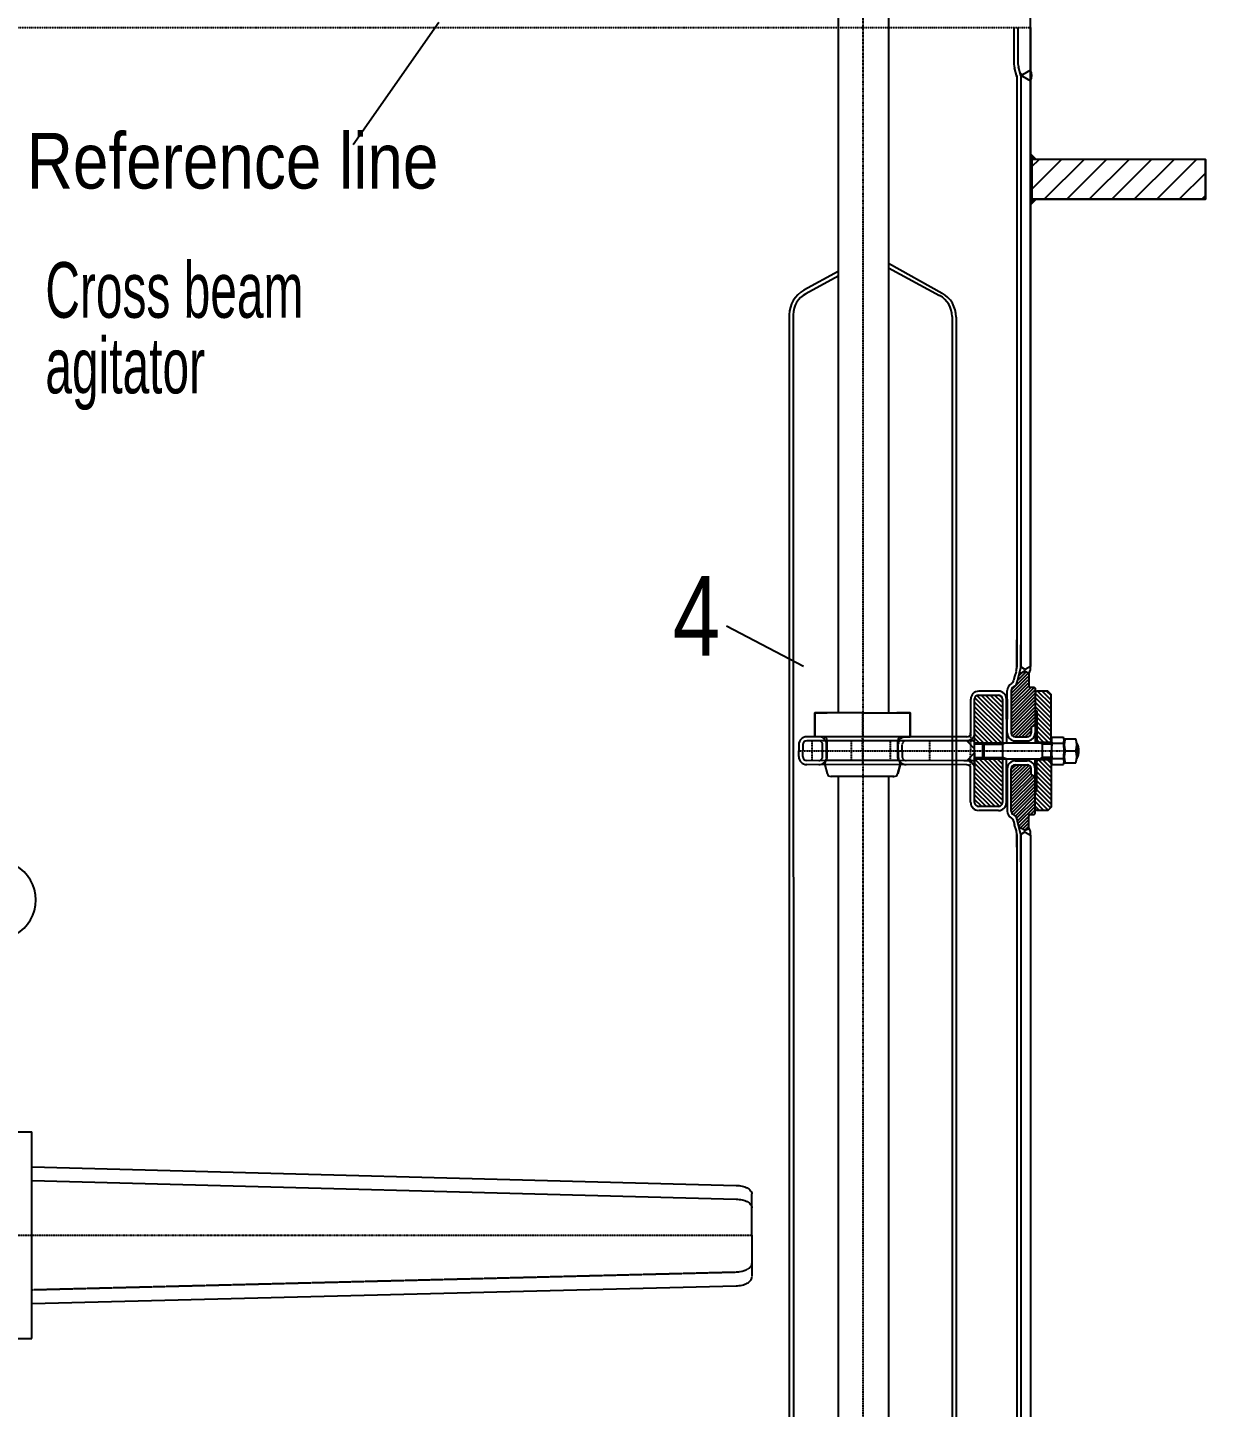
# Model space of a CAD drawing. Extents: x 77471 to 85881, y 26709 to 38599.
# Drawn here: x 79771 to 81252, y 34186 to 35921 of the extents above; entities that cross this region are included whole.
import ezdxf
from ezdxf.enums import TextEntityAlignment as Align

# ---------------------------------------------------------------- set-up
doc = ezdxf.new("R2010")
doc.units = 0
doc.header["$MEASUREMENT"] = 0
for name, pattern in [('DASHDOT', [1, 0.5, -0.25, 0, -0.25]), ('DASHED', [0.75, 0.5, -0.25]), ('DIVIDE', [1.25, 0.5, -0.25, 0, -0.25, 0, -0.25]), ('HIDDEN', [0.375, 0.25, -0.125])]:
    doc.linetypes.add(name, pattern=pattern)
for name, color, linetype in [('10', 7, 'CONTINUOUS'), ('11', 7, 'CONTINUOUS'), ('15', 7, 'CONTINUOUS'), ('17', 7, 'CONTINUOUS'), ('20', 7, 'CONTINUOUS'), ('21', 7, 'CONTINUOUS'), ('22', 7, 'CONTINUOUS'), ('30', 7, 'CONTINUOUS'), ('49', 7, 'CONTINUOUS'), ('5', 7, 'CONTINUOUS'), ('50', 7, 'CONTINUOUS'), ('60', 7, 'CONTINUOUS')]:
    doc.layers.add(name, color=color, linetype=linetype)
doc.styles.get("Standard").update_dxf_attribs({"font": 'txt', "height": 0.2})

msp = doc.modelspace()

# ---------------------------------------------------------------- linework, layer by layer
at = {"layer": '10', "color": 3, "linetype": 'Continuous'}
for p, q in [((80790.3, 36599.4), (80790.3, 35059.1)), ((80853.3, 36599.4), (80853.3, 35059.9)), ((81010.8, 35920.8), (81010.8, 35879.3)), ((81015.8, 35920.8), (81015.8, 35879.3)), ((81031.8, 35920.8), (81031.8, 35867.2)), ((81014.9, 35859.2), (81011.9, 35870.3)), ((81019.8, 35860.5), (81016.8, 35871.6)), ((81251.8, 35755), (81031.8, 35755)), ((81033.8, 35755), (81033.8, 35705)), ((81033.8, 35746.1), (81042.7, 35755)), ((81033.8, 35717.8), (81070.9, 35755)), ((81049.2, 35705), (81099.2, 35755)), ((81077.5, 35705), (81127.5, 35755)), ((81105.8, 35705), (81155.8, 35755)), ((81134.1, 35705), (81184.1, 35755)), ((81162.4, 35705), (81212.4, 35755)), ((81190.6, 35705), (81240.6, 35755)), ((81251.8, 35755), (81251.8, 35705)), ((81218.9, 35705), (81251.8, 35737.9)), ((81251.8, 35705), (81031.8, 35705)), ((81247.2, 35705), (81251.8, 35709.6)), ((80866.3, 34999.1), (80775.1, 34999.1)), ((80790.3, 34979.2), (80790.3, 33719.1)), ((80853.3, 34979.1), (80853.3, 33718.8))]:
    msp.add_line(p, q, dxfattribs=at)
at = {"layer": '10', "color": 3, "linetype": 'DIVIDE'}
msp.add_line((78231.8, 35920.8), (81031.8, 35920.8), dxfattribs=at)
at = {"layer": '10', "color": 92, "linetype": 'Continuous'}
for p, q in [((81014.8, 35860.4), (81014.8, 35116.8)), ((81019.8, 35860.5), (81019.8, 35116.6)), ((81031.8, 35853.7), (81031.8, 35117.6)), ((81014.8, 35117.1), (81014.8, 35151.2)), ((81019.7, 35151.2), (81019.7, 35116.9)), ((81031.8, 35117.9), (81031.8, 35151.2)), ((81014.7, 35132.7), (81014.7, 35116.9)), ((81019.8, 35116.9), (81019.8, 35144.9)), ((81019.7, 35116.9), (81015.7, 35100.7)), ((81024.3, 35114.3), (81019.7, 35116.9)), ((81024.3, 35114.3), (81025.4, 35114.3)), ((81025.4, 35114.3), (81031.8, 35117.9)), ((81028.7, 35104.6), (81007.7, 35083.6)), ((81028.7, 35100.4), (81007.7, 35079.4)), ((81028.7, 35108.8), (81007.8, 35087.9)), ((81013.8, 35110.7), (81011.9, 35104.8)), ((81026.5, 35110.8), (81015.7, 35100)), ((81024.3, 35111.4), (81017.5, 35107.5)), ((81021, 35109.5), (81017.6, 35106.2)), ((81024.3, 35111.4), (81025.4, 35111.4)), ((81025.4, 35111.4), (81029.7, 35109)), ((81029.7, 35109), (81029.7, 35093.4)), ((81002.7, 35033.9), (81002.7, 35087.2)), ((81028.7, 35096.1), (81007.7, 35075.1)), ((81029.1, 35092.3), (81007.7, 35070.9)), ((81032.6, 35091.5), (81007.7, 35066.6)), ((81036.8, 35091.4), (81007.7, 35062.4)), ((81037.7, 35088.1), (81007.7, 35058.1)), ((81007.7, 35087.2), (81007.7, 35033.9)), ((81037.7, 35083.9), (81007.7, 35053.9)), ((81037.7, 35079.7), (81007.7, 35049.7)), ((81031.7, 35091.4), (81036.7, 35091.4)), ((81036.7, 35091.4), (81037.7, 35090.4)), ((81037.7, 35090.4), (81037.7, 35021.4)), ((81037.7, 35075.4), (81007.7, 35045.4)), ((81037.7, 35071.2), (81007.7, 35041.2)), ((81037.7, 35066.9), (81007.7, 35036.9)), ((81037.7, 35062.7), (81007.9, 35032.8)), ((80760.7, 35059.1), (80760.7, 35029.1)), ((80820.7, 35059.1), (80760.7, 35059.1)), ((80760.7, 35059.1), (80760.7, 35029.1)), ((80761.1, 35059.1), (80760.7, 35058.7)), ((80820.7, 35059.1), (80880.7, 35059.1)), ((80880.5, 35059.1), (80880.7, 35058.8)), ((80880.7, 35059.1), (80880.7, 35029.1)), ((80880.7, 35059.1), (80880.7, 35029.1)), ((81002.1, 35051.5), (81001.7, 35051.1)), ((81002.7, 35050.7), (81001.7, 35049.7)), ((81002.7, 35049.3), (81001.7, 35050.3)), ((81002.7, 35049.3), (81001.7, 35048.3)), ((81002.7, 35047.9), (81001.7, 35048.9)), ((81002.7, 35047.9), (81001.7, 35046.9)), ((81002.7, 35046.4), (81001.7, 35047.4)), ((81002.7, 35046.4), (81001.7, 35045.4)), ((81002.7, 35045), (81001.7, 35046)), ((81002.7, 35045), (81001.7, 35044)), ((81002.7, 35043.6), (81001.7, 35044.6)), ((81002.7, 35050.7), (81002, 35051.5)), ((81037.7, 35058.4), (81009.6, 35030.2)), ((81037.7, 35054.2), (81012.6, 35029)), ((81037.7, 35050), (81016.7, 35029)), ((81032.7, 35041.5), (81037.7, 35044.3)), ((81037.7, 35045.7), (81034.5, 35042.5)), ((80760.7, 35029.3), (80761, 35029.1)), ((80760.7, 35029.3), (80761, 35029.1)), ((80765.7, 35029.1), (80760.7, 35029.1)), ((80765.7, 35029.1), (80760.7, 35029.1)), ((80870.2, 35029.1), (80880.7, 35029.1)), ((80870.2, 35029.1), (80880.7, 35029.1)), ((81002.7, 35043.6), (81001.7, 35042.6)), ((81002.7, 35042.2), (81001.7, 35043.2)), ((81002.1, 35041.5), (81001.7, 35041.8)), ((81002.7, 35042.2), (81002, 35041.5)), ((81012.7, 35029), (81027.7, 35029)), ((81032.7, 35040.7), (81021, 35029)), ((81032.7, 35036.5), (81025.2, 35029)), ((81032, 35031.4), (81030.4, 35029.9)), ((81032.7, 35041.5), (81032.7, 35034)), ((80776.2, 35014.1), (80776.2, 35024.1)), ((80776.2, 35014.1), (80776.2, 35024.1)), ((80776.2, 35002.3), (80776.2, 35024.1)), ((80865.2, 35002.3), (80865.2, 35024.1)), ((80865.2, 35002.3), (80865.2, 35024.1)), ((81012.7, 35024), (81027.7, 35024)), ((80773.4, 34993.8), (80776.4, 34982.8)), ((80773.4, 34993.8), (80776.4, 34982.8)), ((80774.8, 34998.7), (80774.7, 34998.7)), ((80774.8, 34998.7), (80774.7, 34998.7)), ((80868.1, 34993.8), (80865.1, 34982.8)), ((80865.1, 34982.8), (80868.1, 34993.8)), ((80866.7, 34998.7), (80866.8, 34998.7)), ((80866.7, 34998.7), (80866.8, 34998.7)), ((81013.8, 34994), (81007.7, 34987.9)), ((81018, 34994), (81007.7, 34983.7)), ((81022.3, 34994), (81007.7, 34979.4)), ((81026.5, 34994), (81007.7, 34975.2)), ((81030, 34993.2), (81007.7, 34970.9)), ((81012.7, 34999), (81027.7, 34999)), ((81012.7, 34994), (81027.7, 34994)), ((81037.7, 34932.5), (81037.7, 35001.5)), ((80860.3, 34979.1), (80781.2, 34979.1)), ((80827.2, 34979.1), (80814.2, 34979.1)), ((80826.9, 34979.1), (80814.5, 34979.1)), ((80858.7, 34979.1), (80860.3, 34979.1)), ((81002.1, 34981.4), (81001.7, 34981.1)), ((81002.7, 34980.7), (81001.7, 34979.7)), ((81002.7, 34979.3), (81001.7, 34980.3)), ((81002.7, 34979.3), (81001.7, 34978.3)), ((81002.7, 34977.9), (81001.7, 34978.9)), ((81002.7, 34977.9), (81001.7, 34976.9)), ((81002.7, 34976.5), (81001.7, 34977.5)), ((81002.7, 34976.5), (81001.7, 34975.5)), ((81002.7, 34975), (81001.7, 34976)), ((81002.7, 34975), (81001.7, 34974)), ((81002.7, 34980.7), (81002, 34981.4)), ((81002.7, 34989), (81002.7, 34935.7)), ((81032.1, 34991), (81007.7, 34966.7)), ((81007.7, 34935.7), (81007.7, 34989)), ((81032.7, 34987.5), (81007.7, 34962.5)), ((81032.7, 34983.2), (81007.7, 34958.2)), ((81034.3, 34980.5), (81007.7, 34954)), ((81037, 34979), (81007.7, 34949.7)), ((81037.7, 34975.5), (81007.7, 34945.5)), ((81032.7, 34981.5), (81032.7, 34989)), ((81032.7, 34981.5), (81037.7, 34978.6)), ((81002.7, 34973.6), (81001.7, 34974.6)), ((81002.7, 34973.6), (81001.7, 34972.6)), ((81002.7, 34972.2), (81001.7, 34973.2)), ((81002.1, 34971.4), (81001.7, 34971.8)), ((81002.7, 34972.2), (81002, 34971.4)), ((81037.7, 34971.2), (81007.7, 34941.2)), ((81037.7, 34967), (81007.7, 34937)), ((81037.7, 34962.8), (81008.3, 34933.3)), ((81037.7, 34958.5), (81010.5, 34931.3)), ((81037.7, 34954.3), (81012.9, 34929.4)), ((81037.7, 34950), (81014.7, 34927)), ((81037.7, 34945.8), (81015.6, 34923.6)), ((81037.7, 34941.5), (81016.5, 34920.3)), ((81029.7, 34929.3), (81017.5, 34917)), ((81029.7, 34925.1), (81019.1, 34914.4)), ((81029.7, 34913.9), (81029.7, 34929.5)), ((81031.7, 34931.5), (81036.7, 34931.5)), ((81037.7, 34937.3), (81031.9, 34931.5)), ((81037.7, 34933.1), (81036.1, 34931.5)), ((81036.7, 34931.5), (81037.7, 34932.5)), ((81013.8, 34912.2), (81011.9, 34918.1)), ((81014.7, 34890.5), (81014.7, 34906.3)), ((81014.8, 34906.1), (81014.8, 33776.8)), ((81014.8, 34906.1), (81014.8, 34872)), ((81019.7, 34906.3), (81015.7, 34922.5)), ((81024.3, 34911.5), (81017.5, 34915.4)), ((81024.3, 34909), (81019.7, 34906.3)), ((81019.7, 34872), (81019.7, 34906.3)), ((81019.8, 34906.3), (81019.8, 33776.6)), ((81019.8, 34906.3), (81019.8, 34878.3)), ((81029.7, 34920.8), (81021.8, 34912.9)), ((81024.3, 34911.5), (81025.4, 34911.5)), ((81024.3, 34909), (81025.4, 34909)), ((81029.7, 34916.6), (81024.6, 34911.5)), ((81025.4, 34911.5), (81029.7, 34913.9)), ((81025.4, 34909), (81031.8, 34905.3)), ((81031.8, 34905.3), (81031.8, 33777.6)), ((81031.8, 34905.3), (81031.8, 34872))]:
    msp.add_line(p, q, dxfattribs=at)
at = {"layer": '10', "color": 2, "linetype": 'DASHDOT'}
msp.add_line((80820.7, 35059.1), (80820.7, 35029.1), dxfattribs=at)
at = {"layer": '10', "color": 1, "linetype": 'Continuous'}
for p, q in [((81001.9, 35051.5), (81001.7, 35051.3)), ((81002.3, 35051.5), (81001.7, 35050.9)), ((81002.7, 35051.5), (81001.7, 35050.5)), ((81002.7, 35050.2), (81001.7, 35051.2)), ((81002.7, 35051), (81001.7, 35050)), ((81002.7, 35049.8), (81001.7, 35050.8)), ((81002.7, 35050.6), (81001.7, 35049.6)), ((81002.7, 35049.4), (81001.7, 35050.4)), ((81002.7, 35050.2), (81001.7, 35049.2)), ((81002.7, 35049), (81001.7, 35050)), ((81002.7, 35049.8), (81001.7, 35048.8)), ((81002.7, 35048.5), (81001.7, 35049.5)), ((81002.7, 35049.3), (81001.7, 35048.3)), ((81002.7, 35048.1), (81001.7, 35049.1)), ((81002.7, 35048.9), (81001.7, 35047.9)), ((81002.7, 35047.7), (81001.7, 35048.7)), ((81002.7, 35048.5), (81001.7, 35047.5)), ((81002.7, 35047.3), (81001.7, 35048.3)), ((81002.7, 35048.1), (81001.7, 35047.1)), ((81002.7, 35046.8), (81001.7, 35047.8)), ((81002.7, 35047.7), (81001.7, 35046.7)), ((81002.7, 35046.4), (81001.7, 35047.4)), ((81002.7, 35047.2), (81001.7, 35046.2)), ((81002.7, 35046), (81001.7, 35047)), ((81002.7, 35046.8), (81001.7, 35045.8)), ((81002.7, 35045.6), (81001.7, 35046.6)), ((81002.7, 35046.4), (81001.7, 35045.4)), ((81002.7, 35045.1), (81001.7, 35046.1)), ((81002.7, 35046), (81001.7, 35045)), ((81002.7, 35044.7), (81001.7, 35045.7)), ((81002.7, 35045.5), (81001.7, 35044.5)), ((81002.7, 35044.3), (81001.7, 35045.3)), ((81002.7, 35045.1), (81001.7, 35044.1)), ((81002.7, 35043.9), (81001.7, 35044.9)), ((81002.7, 35044.7), (81001.7, 35043.7)), ((81002.7, 35043.4), (81001.7, 35044.4)), ((81002.7, 35044.3), (81001.7, 35043.3)), ((81002.7, 35050.7), (81001.9, 35051.5)), ((81002.7, 35051.1), (81002.4, 35051.5)), ((81002.7, 35043), (81001.7, 35044)), ((81002.7, 35043.8), (81001.7, 35042.8)), ((81002.7, 35042.6), (81001.7, 35043.6)), ((81002.7, 35043.4), (81001.7, 35042.4)), ((81002.7, 35042.2), (81001.7, 35043.2)), ((81002.7, 35043), (81001.7, 35042)), ((81002.7, 35041.7), (81001.7, 35042.7)), ((81002.7, 35042.6), (81001.7, 35041.6)), ((81002.6, 35041.5), (81001.7, 35042.3)), ((81002.2, 35041.5), (81001.7, 35041.9)), ((81001.8, 35041.5), (81001.7, 35041.5)), ((81002.7, 35042.1), (81002.1, 35041.5)), ((81002.7, 35041.7), (81002.5, 35041.5)), ((81002.6, 34981.4), (81001.7, 34980.6)), ((81002.2, 34981.4), (81001.7, 34981)), ((81001.8, 34981.4), (81001.7, 34981.4)), ((81002.7, 34980.3), (81001.7, 34981.3)), ((81002.7, 34981.2), (81001.7, 34980.2)), ((81002.7, 34979.9), (81001.7, 34980.9)), ((81002.7, 34980.7), (81001.7, 34979.7)), ((81002.7, 34979.5), (81001.7, 34980.5)), ((81002.7, 34980.3), (81001.7, 34979.3)), ((81002.7, 34979.1), (81001.7, 34980.1)), ((81002.7, 34979.9), (81001.7, 34978.9)), ((81002.7, 34978.6), (81001.7, 34979.6)), ((81002.7, 34979.5), (81001.7, 34978.5)), ((81002.7, 34978.2), (81001.7, 34979.2)), ((81002.7, 34979), (81001.7, 34978)), ((81002.7, 34977.8), (81001.7, 34978.8)), ((81002.7, 34978.6), (81001.7, 34977.6)), ((81002.7, 34977.4), (81001.7, 34978.4)), ((81002.7, 34978.2), (81001.7, 34977.2)), ((81002.7, 34977), (81001.7, 34978)), ((81002.7, 34977.8), (81001.7, 34976.8)), ((81002.7, 34976.5), (81001.7, 34977.5)), ((81002.7, 34977.3), (81001.7, 34976.3)), ((81002.7, 34976.1), (81001.7, 34977.1)), ((81002.7, 34976.9), (81001.7, 34975.9)), ((81002.7, 34975.7), (81001.7, 34976.7)), ((81002.7, 34976.5), (81001.7, 34975.5)), ((81002.7, 34975.3), (81001.7, 34976.3)), ((81002.7, 34976.1), (81001.7, 34975.1)), ((81002.7, 34974.8), (81001.7, 34975.8)), ((81002.7, 34975.6), (81001.7, 34974.6)), ((81002.7, 34974.4), (81001.7, 34975.4)), ((81002.7, 34975.2), (81001.7, 34974.2)), ((81002.7, 34974), (81001.7, 34975)), ((81002.7, 34974.8), (81001.7, 34973.8)), ((81002.7, 34980.8), (81002.1, 34981.4)), ((81002.7, 34981.2), (81002.5, 34981.4)), ((81002.7, 34973.6), (81001.7, 34974.6)), ((81002.7, 34974.4), (81001.7, 34973.4)), ((81002.7, 34973.1), (81001.7, 34974.1)), ((81002.7, 34973.9), (81001.7, 34972.9)), ((81002.7, 34972.7), (81001.7, 34973.7)), ((81002.7, 34973.5), (81001.7, 34972.5)), ((81002.7, 34972.3), (81001.7, 34973.3)), ((81002.7, 34973.1), (81001.7, 34972.1)), ((81002.7, 34971.9), (81001.7, 34972.9)), ((81002.7, 34972.7), (81001.7, 34971.7)), ((81002.7, 34971.4), (81001.7, 34972.4)), ((81002.3, 34971.4), (81001.7, 34972)), ((81001.9, 34971.4), (81001.7, 34971.6)), ((81002.7, 34972.3), (81001.9, 34971.4)), ((81002.7, 34971.8), (81002.4, 34971.4))]:
    msp.add_line(p, q, dxfattribs=at)
at = {"layer": '10', "color": 3, "linetype": 'Continuous'}
msp.add_lwpolyline([(81019.8, 35858.3), (81021.8, 35859.5), (81021.8, 35859.5), (81031.8, 35853.7), (81031.8, 35853.7, 0.262314), (81031.8, 35867.2), (81031.8, 35867.2), (81021.8, 35861.5), (81021.8, 35861.5), (81019.1, 35863), (81019.1, 35863), (81019.8, 35860.5), (81019.8, 35860.5)], format="xyb", close=True, dxfattribs=at)
msp.add_lwpolyline([(81033.8, 35705), (81251.8, 35705), (81251.8, 35755), (81033.8, 35755)], close=True, dxfattribs=at)
at = {"layer": '10', "color": 92, "linetype": 'Continuous'}
for points in [[(80870.2, 35029.1), (80760.7, 35029.1), (80760.7, 35059.1), (80776.4, 35059.1)], [(80870.2, 35029.1), (80880.7, 35029.1), (80880.7, 35059.1), (80863.9, 35059.1)]]:
    msp.add_lwpolyline(points, dxfattribs=at)
for points in [[(81002.7, 35051.5), (81001.7, 35051.5), (81001.7, 35041.5), (81002.7, 35041.5)], [(81002.7, 34971.4), (81001.7, 34971.4), (81001.7, 34981.4), (81002.7, 34981.4)]]:
    msp.add_lwpolyline(points, close=True, dxfattribs=at)
at = {"layer": '10', "color": 3, "linetype": 'Continuous'}
for radius in [35, 30]:
    msp.add_arc((81045.8, 35879.3), radius, 180, 195.0021, dxfattribs=at)
at = {"layer": '10', "color": 92, "linetype": 'Continuous'}
for centre, radius, start, end in [((80994.7, 35117.1), 20, 342.1546, 0.0007), ((81005.4, 35100.9), 5.6, 299.3823, 355.7801), ((81005.7, 35100.4), 10, 299.5877, 360), ((81030.9, 35098.3), 20.1, 161.2249, 173.6632), ((81012.7, 35087.2), 10, 117.6728, 180), ((81012.7, 35087.2), 5, 113.9664, 180), ((81031.7, 35093.4), 2, 180, 270), ((80771.2, 35024.1), 5, 360, 90), ((80870.2, 35024.1), 5, 90, 180), ((80870.2, 35024.1), 5, 90, 180), ((81012.7, 35034), 10, 180, 270), ((81012.7, 35034), 5, 180, 270), ((81027.7, 35034), 5, 270, 360), ((81027.7, 35034), 10, 270, 360), ((80778.2, 34995.1), 5, 135, 194.9971), ((80778.2, 34995.1), 5, 135, 194.9971), ((80771.2, 35002.3), 5, 315, 360), ((80870.2, 35002.3), 5, 180, 225), ((80870.2, 35002.3), 5, 180, 225), ((80863.2, 34995.1), 5, 345.0029, 45), ((80863.2, 34995.1), 5, 345.0029, 45), ((81012.7, 34989), 10, 90, 180), ((81012.7, 34989), 5, 90, 180), ((81027.7, 34989), 10, 0, 90), ((81027.7, 34989), 5, 0, 90), ((80781.2, 34984.1), 5, 194.9951, 270), ((80781.2, 34984.1), 5, 194.9951, 270), ((80860.3, 34984.1), 5, 270, 345.0049), ((80860.3, 34984.1), 5, 270, 345.0049), ((81012.7, 34935.7), 10, 180, 242.3272), ((81012.7, 34935.7), 5, 180, 246.0336), ((81005.4, 34922), 5.6, 4.2199, 60.6177), ((81005.7, 34922.5), 10, 360, 60.4123), ((81031.7, 34929.5), 2, 90, 180), ((81030.9, 34924.6), 20.1, 186.3368, 198.7751), ((80994.7, 34906.1), 20, 359.9993, 17.8454)]:
    msp.add_arc(centre, radius, start, end, dxfattribs=at)
at = {"layer": '10', "color": 3, "linetype": 'Continuous'}
for points in [[(81031.8, 35754.9), (81031.8, 35763.6), (81040.4, 35754.9)], [(81031.8, 35705), (81031.8, 35696.4), (81040.4, 35705)]]:
    msp.add_solid(points, dxfattribs=at)
at = {"layer": '11', "color": 92, "linetype": 'Continuous'}
for p, q in [((79631.8, 34532.5), (79776.8, 34532.5)), ((79776.8, 34272.5), (79776.8, 34532.5)), ((79776.8, 34488.3), (80661.8, 34465)), ((79776.8, 34471), (80661.8, 34447.7)), ((80681.8, 34402.5), (80681.8, 34454.4)), ((80681.8, 34402.5), (80681.8, 34350.5)), ((79776.8, 34316.6), (80661.8, 34338.9)), ((79631.8, 34272.5), (79776.8, 34272.5))]:
    msp.add_line(p, q, dxfattribs=at)
at = {"layer": '11', "color": 92, "linetype": 'DASHDOT'}
msp.add_line((79631.8, 34402.5), (80681.8, 34402.5), dxfattribs=at)
at = {"layer": '11', "color": 92, "linetype": 'DASHED'}
msp.add_line((79776.8, 34333.9), (80662.4, 34356.2), dxfattribs=at)
at = {"layer": '11', "color": 92, "linetype": 'Continuous'}
for points in [[(80661.8, 34465, -0.02642), (80665.7, 34464.8, -0.027931), (80669.4, 34464.2, -0.031228), (80672.9, 34463.2, -0.036915), (80675.9, 34461.9, -0.045946), (80678.4, 34460.3, -0.059274), (80680.2, 34458.4, -0.075999), (80681.4, 34456.4, -0.089511), (80681.8, 34454.4, -0.089511)], [(80661.8, 34447.7, -0.02642), (80665.7, 34447.5, -0.027931), (80669.4, 34446.9, -0.031228), (80672.9, 34445.9, -0.036915), (80675.9, 34444.6, -0.045946), (80678.4, 34443, -0.059274), (80680.2, 34441.1, -0.075999), (80681.4, 34439.1, -0.089511), (80681.8, 34437, -0.089511)], [(80661.8, 34338.9, 0.02642), (80665.7, 34339.1, 0.027931), (80669.4, 34339.7, 0.031228), (80672.9, 34340.7, 0.036915), (80675.9, 34342, 0.045946), (80678.4, 34343.6, 0.059274), (80680.2, 34345.5, 0.075999), (80681.4, 34347.5, 0.089511), (80681.8, 34349.6, 0.089511)]]:
    msp.add_lwpolyline(points, format="xyb", dxfattribs=at)
at = {"layer": '11', "color": 92, "linetype": 'DASHED'}
msp.add_lwpolyline([(80662.4, 34356.2, 0.023398), (80666.3, 34356.7, 0.024861), (80670, 34357.4, 0.028106), (80673.4, 34358.5, 0.033876), (80676.3, 34359.9, 0.043521), (80678.7, 34361.4, 0.058942), (80680.5, 34363.2, 0.080549), (80681.5, 34365, 0.100078), (80681.8, 34366.9, 0.100078)], format="xyb", dxfattribs=at)
at = {"layer": '15', "color": 1, "linetype": 'Continuous'}
for p, q in [((80288.1, 35927.2), (80180.5, 35773.3)), ((80746.7, 35117.4), (80649.9, 35168))]:
    msp.add_line(p, q, dxfattribs=at)
at = {"layer": '15', "color": 92, "linetype": 'Continuous'}
for p, q in [((80771, 35059.1), (80776.4, 35059.1)), ((80776.2, 35002.3), (80776.2, 35024.1))]:
    msp.add_line(p, q, dxfattribs=at)
msp.add_lwpolyline([(80771.2, 35029.1), (80760.7, 35029.1), (80760.7, 35059.1), (80770.8, 35059.1)], dxfattribs=at)
for centre, start, end in [((80771.2, 35024.1), 360, 90), ((80778.2, 34995.1), 135, 192.4138), ((80771.2, 35002.3), 315, 360)]:
    msp.add_arc(centre, 5, start, end, dxfattribs=at)
at = {"layer": '15', "color": 1, "linetype": 'Continuous'}
msp.add_arc((79731.6, 34823.9), 50, 299.9997, 60, dxfattribs=at)
at = {"layer": '20', "color": 92, "linetype": 'Continuous'}
for p, q in [((80995.7, 35049.8), (80964.6, 35081)), ((80995.7, 35055.5), (80969.9, 35081.3)), ((80995.7, 35061.1), (80975.4, 35081.5)), ((80995.7, 35066.8), (80981.1, 35081.5)), ((80995.7, 35072.5), (80986.7, 35081.5)), ((80995.2, 35078.7), (80992.9, 35080.9)), ((81057.7, 35064), (81037.7, 35084)), ((81057.7, 35069.6), (81040.9, 35086.4)), ((81057.7, 35075.3), (81046.6, 35086.4)), ((81057.7, 35080.9), (81052.2, 35086.4)), ((80995.7, 35038.5), (80961.7, 35072.5)), ((80996.7, 35031.9), (80961.7, 35066.9)), ((80995.7, 35044.2), (80962, 35077.9)), ((81057.7, 35058.3), (81037.7, 35078.3)), ((81057.7, 35052.7), (81037.7, 35072.7)), ((81057.7, 35047), (81037.7, 35067)), ((80996.7, 35026.2), (80961.7, 35061.2)), ((80997.3, 35020), (80961.7, 35055.5)), ((80991.7, 35020), (80961.7, 35049.9)), ((80986, 35020), (80961.7, 35044.2)), ((81057.7, 35041.3), (81039.7, 35059.3)), ((81057.7, 35035.7), (81039.7, 35053.7)), ((81057.7, 35030), (81039.7, 35048)), ((80951.9, 35028.9), (80750.7, 35029.1)), ((80951.7, 35028.9), (80951.9, 35028.9)), ((80980.4, 35020), (80961.7, 35038.6)), ((80974.7, 35020), (80961.7, 35032.9)), ((80969.1, 35020), (80961.7, 35027.3)), ((81002.7, 35032.3), (81002.7, 35032.2)), ((81057.7, 35024.4), (81039.7, 35042.4)), ((81054, 35022.4), (81039.7, 35036.7)), ((81048.4, 35022.4), (81039.7, 35031.1)), ((80740.7, 35019.1), (80740.7, 35011.6)), ((80740.7, 35004.1), (80740.7, 35011.6)), ((80745.7, 35019.1), (80745.7, 35011.6)), ((80745.7, 35004.1), (80745.7, 35011.6)), ((80948.2, 35023.9), (80750.7, 35024.1)), ((80961.7, 35023.9), (80948.2, 35023.9)), ((80963.6, 35020), (80958, 35025.5)), ((81042.7, 35022.4), (81039.7, 35025.4)), ((81039.7, 35023.4), (81039.7, 35021.4)), ((81040.7, 35022.4), (81040.7, 35021.4)), ((81056.7, 35022.4), (81056.7, 35021.4)), ((81057.7, 34995), (81057.7, 35011.5)), ((80948.2, 34998.9), (80750.7, 34999.1)), ((80951.9, 34993.9), (80750.7, 34994.1)), ((80961.7, 34998.9), (80948.2, 34998.9)), ((80951.7, 34993.9), (80951.9, 34993.9)), ((80995.7, 34967.3), (80960.7, 35002.3)), ((80995.7, 34961.6), (80960.7, 34996.6)), ((80995.7, 34972.9), (80965.7, 35002.9)), ((80995.7, 34978.6), (80971.4, 35003)), ((80995.7, 34984.2), (80977, 35003)), ((80996.9, 34988.7), (80982.7, 35003)), ((80996.7, 34994.6), (80989.9, 35001.5)), ((80996.7, 35000.2), (80994, 35003)), ((81039.7, 34999.5), (81039.7, 35001.5)), ((81040.9, 35000.5), (81039.7, 34998.5)), ((81057.7, 34978.5), (81039.7, 34996.5)), ((81040.7, 35000.5), (81040.7, 35001.5)), ((81057.7, 34984.1), (81041.4, 35000.5)), ((81057.7, 34989.8), (81047.1, 35000.5)), ((81057.7, 34995.4), (81052.7, 35000.5)), ((81056.7, 35000.5), (81056.7, 35001.5)), ((80995.7, 34956), (80961.7, 34990)), ((80995.7, 34950.3), (80961.7, 34984.3)), ((80995.5, 34944.9), (80961.7, 34978.6)), ((81057.7, 34972.8), (81039.7, 34990.8)), ((81057.7, 34967.2), (81039.7, 34985.2)), ((81057.7, 34961.5), (81039.7, 34979.5)), ((80992.8, 34941.9), (80961.7, 34973)), ((80987.6, 34941.5), (80961.7, 34967.3)), ((80982, 34941.5), (80961.7, 34961.7)), ((81038.8, 34960.9), (81037.7, 34959.1)), ((81057, 34939.7), (81037.7, 34958.9)), ((81057.7, 34955.8), (81039.7, 34973.8)), ((81057.7, 34950.2), (81039.7, 34968.2)), ((81057.7, 34944.5), (81039.7, 34962.5)), ((80976.3, 34941.5), (80961.7, 34956)), ((80970.6, 34941.5), (80961.7, 34950.4)), ((81054.1, 34936.8), (81037.7, 34953.2)), ((81048.8, 34936.5), (81037.7, 34947.6)), ((81043.2, 34936.5), (81037.7, 34941.9))]:
    msp.add_line(p, q, dxfattribs=at)
at = {"layer": '20', "color": 92, "linetype": 'DASHED'}
for p, q in [((80770.7, 35004.2), (80770.7, 35019.2)), ((80775.7, 35004.1), (80775.7, 35019.2)), ((80865.7, 35011.7), (80865.7, 35019.2)), ((80865.7, 35011.7), (80865.7, 35004.2)), ((80870.7, 35011.7), (80870.7, 35019.2)), ((80870.7, 35011.7), (80870.7, 35004.2))]:
    msp.add_line(p, q, dxfattribs=at)
at = {"layer": '20', "color": 92, "linetype": 'Continuous'}
for points in [[(81037.7, 35084.4), (81037.7, 35062.6), (81037.7, 35062.6), (81039.7, 35061.4), (81039.7, 35061.4), (81039.7, 35023.4), (81039.7, 35023.4), (81040.7, 35022.4), (81040.7, 35022.4), (81056.7, 35022.4), (81056.7, 35022.4), (81057.7, 35023.4), (81057.7, 35021.4), (81057.7, 35082.4), (81057.7, 35082.4), (81053.7, 35086.4), (81053.7, 35086.4), (81039.7, 35086.4), (81039.7, 35086.4)], [(81037.7, 34938.5), (81037.7, 34960.3), (81037.7, 34960.3), (81039.7, 34961.5), (81039.7, 34961.5), (81039.7, 34999.5), (81039.7, 34999.5), (81040.7, 35000.5), (81040.7, 35000.5), (81056.7, 35000.5), (81056.7, 35000.5), (81057.7, 34999.5), (81057.7, 35001.5), (81057.7, 34940.5), (81057.7, 34940.5), (81053.7, 34936.5), (81053.7, 34936.5), (81039.7, 34936.5), (81039.7, 34936.5)]]:
    msp.add_lwpolyline(points, close=True, dxfattribs=at)
for points in [[(80961.7, 35013.9), (80951.7, 35023.9), (80951.7, 35023.9), (80961.7, 35013.9), (80961.7, 35033.9), (80961.7, 35033.9, -0.414214), (80951.7, 35023.9), (80951.7, 35023.9)], [(80961.7, 35008.9), (80951.7, 34998.9), (80951.7, 34998.9), (80961.7, 35008.9), (80961.7, 34988.9), (80961.7, 34988.9, 0.414214), (80951.7, 34998.9), (80951.7, 34998.9)]]:
    msp.add_lwpolyline(points, format="xyb", close=True, dxfattribs=at)
for centre, radius, start, end in [((80750.7, 35019.1), 10, 90, 180), ((80951.7, 35033.9), 5, 270, 360), ((80951.7, 35033.9), 10, 270, 360), ((80750.7, 35019.1), 5, 90, 180), ((80750.7, 35004.1), 10, 180, 270), ((80750.7, 35004.1), 5, 180, 270), ((80951.7, 34988.9), 5, 0, 90)]:
    msp.add_arc(centre, radius, start, end, dxfattribs=at)
at = {"layer": '20', "color": 92, "linetype": 'DASHED'}
for centre, radius, start, end in [((80765.7, 35019.2), 10, 0, 90), ((80875.7, 35019.2), 10, 92.0407, 180), ((80765.7, 35019.2), 5, 0, 90), ((80875.7, 35019.2), 5, 90, 180), ((80765.7, 35004.2), 5, 270, 0), ((80765.7, 35004.1), 10, 269.9534, 0), ((80875.7, 35004.2), 10, 180, 270), ((80875.7, 35004.2), 5, 180, 270)]:
    msp.add_arc(centre, radius, start, end, dxfattribs=at)
at = {"layer": '21', "color": 92, "linetype": 'Continuous'}
for p, q in [((80853.3, 35624.5), (80920.9, 35587)), ((80853.3, 35618.9), (80917.7, 35583.9)), ((80790.3, 35614), (80747.1, 35590.6)), ((80790.3, 35608.3), (80749.5, 35586.2)), ((80728.8, 35559.8), (80728.8, 34904.8)), ((80733.8, 35559.8), (80733.9, 33236.6)), ((80933.4, 35557.5), (80933.4, 35029)), ((80938.4, 35556.7), (80938.4, 35029)), ((80933.4, 34993.9), (80933.4, 33689)), ((80938.4, 34993.9), (80938.4, 33689)), ((80728.8, 34904.8), (80728.8, 33236.6))]:
    msp.add_line(p, q, dxfattribs=at)
at = {"layer": '21', "color": 92, "linetype": 'DASHED'}
for p, q in [((80933.4, 35029), (80933.4, 34993.9)), ((80938.4, 35029), (80938.4, 34993.9))]:
    msp.add_line(p, q, dxfattribs=at)
at = {"layer": '21', "color": 92, "linetype": 'Continuous'}
for centre, radius, start, end in [((80763.8, 35559.8), 35, 118.5008, 180), ((80763.8, 35559.8), 30, 118.5015, 180), ((80903.4, 35557.5), 30, 0, 61.4992), ((80903.4, 35556.7), 35, 0, 59.9984)]:
    msp.add_arc(centre, radius, start, end, dxfattribs=at)
at = {"layer": '22', "color": 92, "linetype": 'Continuous'}
for p, q in [((80966.7, 35081.5), (80991.7, 35081.5)), ((80991.7, 35086.5), (80966.8, 35086.5)), ((80961.7, 35020), (80961.7, 35076.7)), ((80996.7, 35076.5), (80996.7, 35011.5)), ((81001.7, 35051.4), (81001.7, 35076.6)), ((81001.7, 35076.5), (81001.7, 35021.5)), ((81002.7, 35051.4), (81002.7, 35076.6)), ((81002.7, 35076.4), (81002.7, 35054.8)), ((81002.7, 35076.4), (81002.7, 35051.4)), ((80961.7, 35021.5), (80996.7, 35021.5)), ((80961.7, 35011.5), (80961.7, 35020)), ((80971.7, 35020), (80961.7, 35020)), ((80961.7, 35003), (80961.7, 35011.5)), ((80971.7, 35020), (80973.2, 35021.5)), ((80971.7, 35020), (80971.7, 35011.5)), ((80971.7, 35020), (80996.7, 35020)), ((80971.7, 35011.5), (80971.7, 35003)), ((80973.2, 35021.5), (80973.2, 35011.5)), ((80973.2, 35011.5), (80973.2, 35001.5)), ((81001.3, 35021.5), (80996.7, 35020)), ((80996.7, 35011.5), (80996.7, 34946.5)), ((80961.7, 34946.5), (80961.7, 35003)), ((80961.7, 35003), (80971.7, 35003)), ((80961.7, 35001.5), (81002.7, 35001.5)), ((80973.2, 35001.5), (80971.7, 35003)), ((80971.7, 35002.9), (80996.7, 35002.9)), ((81001.3, 35001.5), (80996.7, 35003)), ((81001.7, 34946.4), (81001.7, 35001.5)), ((80971.7, 34941.5), (80966.7, 34941.5)), ((80991.7, 34941.5), (80971.7, 34941.5)), ((80991.7, 34936.4), (80966.8, 34936.4))]:
    msp.add_line(p, q, dxfattribs=at)
at = {"layer": '22', "color": 92, "linetype": 'DASHDOT'}
msp.add_line((80740.7, 35011.5), (81092.8, 35011.5), dxfattribs=at)
at = {"layer": '22', "color": 92, "linetype": 'Continuous'}
for centre, radius, start, end in [((81021.4, 35115.7), 10.6, 322.0987, 11.7746), ((80966.7, 35076.5), 5, 90, 180), ((80991.7, 35076.5), 10, 0, 90), ((80991.7, 35076.5), 5, 0, 90), ((80966.7, 34946.5), 5, 180, 270), ((80991.7, 34946.5), 5, 270, 360), ((80991.7, 34946.4), 10, 270, 360), ((81021.4, 34907.5), 10.6, 348.2254, 37.9013)]:
    msp.add_arc(centre, radius, start, end, dxfattribs=at)
at = {"layer": '30', "color": 92, "linetype": 'DASHDOT'}
for p, q in [((80820.7, 35011.6), (80820.7, 35029.1)), ((80757.6, 34999.5), (80757.6, 35023.5)), ((80806.9, 34999.5), (80806.9, 35023.5)), ((80820.7, 35011.6), (80820.7, 34994.1)), ((80856.1, 34999), (80856.1, 35023)), ((80905.3, 34999.5), (80905.3, 35023.5))]:
    msp.add_line(p, q, dxfattribs=at)
at = {"layer": '30', "color": 52, "linetype": 'DASHDOT'}
msp.add_line((81028.8, 35011.5), (81031.7, 35011.5), dxfattribs=at)
at = {"layer": '30', "color": 92, "linetype": 'Continuous'}
for centre, start, end in [((80966.8, 35076.4), 90, 180), ((80966.8, 34946.4), 180, 267.438)]:
    msp.add_arc(centre, 10, start, end, dxfattribs=at)
at = {"layer": '49', "color": 2, "linetype": 'DASHDOT'}
msp.add_line((80821.8, 33131.6), (80821.8, 36894.9), dxfattribs=at)
at = {"layer": '5', "color": 92, "linetype": 'Continuous'}
for p, q in [((80956.7, 35076.4), (80956.7, 35033.9)), ((80956.7, 35076.4), (80956.7, 35033.9)), ((80956.7, 34946.4), (80956.7, 34988.9)), ((80956.7, 34946.4), (80956.7, 34988.9))]:
    msp.add_line(p, q, dxfattribs=at)
at = {"layer": '5', "color": 92, "linetype": 'DIVIDE'}
for p in [(80956.7, 35033.9), (80956.7, 34988.9)]:
    msp.add_line(p, (80956.7, 35011.4), dxfattribs=at)
at = {"layer": '50', "color": 1, "linetype": 'Continuous'}
msp.add_line((81031.8, 35131.6), (81031.8, 36205.3), dxfattribs=at)
at = {"layer": '60', "color": 92, "linetype": 'Continuous'}
for p, q in [((81059.3, 35028.8), (81073.2, 35028.8)), ((80973.2, 35021.4), (81058.2, 35021.5)), ((81044.2, 35021.5), (81046.7, 35020)), ((81046.7, 35021.5), (81046.7, 35011.5)), ((81058.2, 35020), (81046.7, 35020)), ((81046.7, 35011.5), (81046.7, 35001.5)), ((81058.2, 35025), (81058.2, 35011.5)), ((81058.2, 34997.9), (81058.2, 35011.5)), ((81059.2, 35021), (81073.3, 35021)), ((81074.2, 35025), (81074.2, 35011.5)), ((81074.2, 34997.9), (81074.2, 35011.5)), ((81075.2, 35026.5), (81089.1, 35026.5)), ((81075.2, 35011.5), (81089.1, 35011.5)), ((81090.9, 35020), (81090.1, 35020)), ((81090.1, 35019), (81090.1, 35011.5)), ((81090.1, 35011.5), (81090.1, 35001.5)), ((81090.1, 35011.5), (81090.1, 35004)), ((80973.2, 35001.4), (81058.2, 35001.5)), ((81044.2, 35001.5), (81046.7, 35003)), ((81058.2, 35003), (81046.7, 35003)), ((81059.2, 35001.9), (81073.3, 35001.9)), ((81059.3, 34994.1), (81073.2, 34994.1)), ((81075.2, 34996.5), (81089.1, 34996.5)), ((81090.9, 35003), (81090.1, 35003))]:
    msp.add_line(p, q, dxfattribs=at)
for centre, radius, start, end in [((81066.2, 35024.9), 7.95, 150.6436, 208.9867), ((81066.3, 35024.9), 7.95, 331.0133, 29.3564), ((81114.7, 35010.5), 56.5, 169.221, 178.9872), ((81114.7, 35012.5), 56.5, 181.0128, 190.779), ((81017.8, 35010.5), 56.5, 1.0128, 10.779), ((81017.8, 35012.5), 56.5, 349.221, 358.9872), ((81102.9, 35019), 28.6, 164.8167, 195.1833), ((81102.9, 35004), 28.6, 164.8167, 195.1833), ((81061.4, 35019), 28.6, 344.8167, 15.1833), ((81061.4, 35004), 28.6, 344.8167, 15.1833), ((81072.8, 35011.5), 20, 330.0262, 30.0229), ((81066.2, 34998), 7.95, 151.0133, 209.3564), ((81066.3, 34998), 7.95, 330.6436, 28.9867)]:
    msp.add_arc(centre, radius, start, end, dxfattribs=at)

# ---------------------------------------------------------------- texts
at = {"layer": '15', "color": 1, "linetype": 'Continuous', "width": 0.79999}
msp.add_text('4', height=100, dxfattribs=at).set_placement((80612.1, 35131.1), align=Align.CENTER)
at = {"layer": '17', "color": 215, "linetype": 'Continuous', "width": 0.857143}
msp.add_text('Reference line', height=70, dxfattribs=at).set_placement((79770.4, 35718.4))
at = {"layer": '17', "color": 215, "linetype": 'HIDDEN', "width": 0.642857}
for s, p in [('Cross beam', (79793.7, 35555.9)), ('agitator', (79793.7, 35460.9))]:
    msp.add_text(s, height=70, dxfattribs=at).set_placement(p)

doc.saveas('drawing.dxf')
